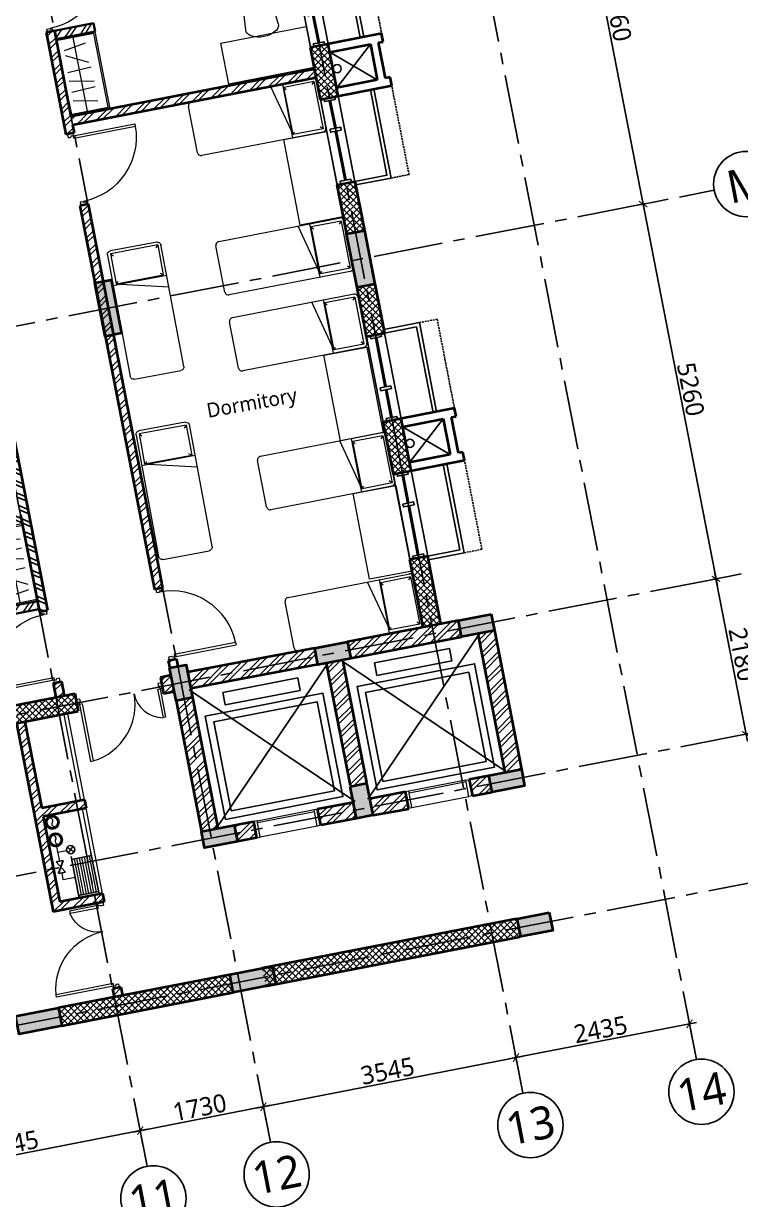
# Model space of a CAD drawing. Header units: millimetres. Extents: x -1107453 to -240403, y -265431 to 143409.
# Drawn here: x -260329 to -250450, y 95763 to 111966 of the extents above; entities that cross this region are included whole.
import ezdxf
from ezdxf.enums import TextEntityAlignment as Align

# ---------------------------------------------------------------- set-up
doc = ezdxf.new("R2010")
doc.units = ezdxf.units.MM
doc.header["$MEASUREMENT"] = 0
doc.linetypes.add('CENTER2', pattern=[28.575, 19.05, -3.175, 3.175, -3.175])
doc.linetypes.add('HIDDEN', pattern=[0.375, 0.25, -0.125])
for name, color, linetype in [('A-Anno-Dims', 7, 'Continuous'), ('A-Anno-Grid Lines', 154, 'Continuous'), ('A-Elevation', 4, 'Continuous'), ('A-Wall Patt', 8, 'Continuous'), ('A-Window', 4, 'Continuous'), ('Anno_Labels', 7, 'Continuous'), ('S-Conc Patt', 9, 'Continuous')]:
    doc.layers.add(name, color=color, linetype=linetype)
for name, color, linetype, lineweight in [('A-Detail Lines', 8, 'Continuous', 25), ('A-Door', 4, 'Continuous', 9), ('A-Wall Sec', 1, 'Continuous', 30), ('A-WIN', 5, 'Continuous', 25), ('column hatch', 12, 'Continuous', 5), ('S-Concrete', 40, 'Continuous', 30), ('S-Reflected Beam', 60, 'Continuous', 25), ('text', 7, 'Continuous', 9), ('Wall HATCH', 8, 'Continuous', 15)]:
    doc.layers.add(name, color=color, linetype=linetype, lineweight=lineweight)
doc.layers.add('frntr', color=32, linetype='Continuous', lineweight=15, true_color=0xbd5e00)
doc.layers.add('I-Furniture', color=7, linetype='Continuous', lineweight=15, true_color=0xc76300)
doc.layers.get('S-Reflected Beam').off()
doc.styles.get("Standard").update_dxf_attribs({"font": 'trebuc.ttf'})
doc.dimstyles.new('IIITD_WD_L @ 100', dxfattribs={"dimscale": 100, "dimtxt": 2.5, "dimasz": 1, "dimexe": 0.5, "dimexo": 0.25, "dimgap": 0.3, "dimtad": 1, "dimdec": 0, "dimrnd": 1, "dimzin": 0, "dimdsep": 46, "dimtxsty": 'Standard', "dimblk": 'ARCHTICK', "dimcen": 0.2, "dimdle": 1, "dimclrd": 8, "dimclre": 8, "dimadec": 0, "dimazin": 0, "dimtfac": 1, "dimtdec": 0, "dimtofl": 0, "dimtmove": 0, "dimatfit": 0, "dimfxl": 2, "dimfxlon": 1, "dimtolj": 1, "dimtzin": 0, "dimlwd": -1, "dimlwe": -1, "dimarcsym": 0})
pattern_1 = [(45, (-563.64, 4396.156), (-44.194174, 44.194174), []), (135, (-563.64, 4396.156), (-44.194174, -44.194174), [])]

# ---------------------------------------------------------------- blocks, each defined once
blk = doc.blocks.new('Lift Door')
at = {"layer": 'A-Door'}
for p, q in [((-15860, -5817), (-15860, -6617)), ((-15655, -6617), (-15655, -5817)), ((-15630, -6617), (-15630, -5817))]:
    blk.add_line(p, q, dxfattribs=at)
for points in [[(-15860, -5767), (-15860, -5817), (-15630, -5817), (-15630, -5767)], [(-15860, -6667), (-15860, -6617), (-15630, -6617), (-15630, -6667)]]:
    blk.add_lwpolyline(points, dxfattribs=at)
blk = doc.blocks.new('Lift Room')
at = {"layer": 'A-Detail Lines'}
for p, q in [((-15630, 122925), (-13680, 124875)), ((-15630, 124875), (-13680, 122925))]:
    blk.add_line(p, q, dxfattribs=at)
blk.add_lwpolyline([(-15430, 124625), (-14180, 124625), (-14180, 123175), (-15430, 123175)], close=True, dxfattribs=at)
at = {"layer": 'A-Elevation'}
for points in [[(-15530, 124725), (-14080, 124725), (-14080, 123075), (-15530, 123075)], [(-13805, 124425), (-13980, 124425), (-13980, 123375), (-13805, 123375)]]:
    blk.add_lwpolyline(points, close=True, dxfattribs=at)
blk = doc.blocks.new('W 1200')
at = {"layer": 'A-Window', "linetype": 'HIDDEN', "ltscale": 100}
for p, q in [((552588, 7900), (552588, 9150)), ((552838, 7900), (552588, 7900))]:
    blk.add_line(p, q, dxfattribs=at)
at = {"layer": 'A-Window', "color": 2, "lineweight": 40}
for p, q in [((553463, 8720), (553463, 9110)), ((553463, 7990), (553463, 8680))]:
    blk.add_line(p, q, dxfattribs=at)
at = {"layer": 'A-Window', "color": 5}
for points in [[(553338, 7900), (552838, 7900), (552838, 9150)], [(553338, 7950), (552888, 7950), (552888, 9150)]]:
    blk.add_lwpolyline(points, dxfattribs=at)
at = {"layer": 'A-Window'}
for points in [[(553338, 7950), (553338, 9150)], [(553588, 7950), (553588, 9150)], [(553388, 8680), (553388, 8720), (553538, 8720), (553538, 8680), (553388, 8680)]]:
    blk.add_lwpolyline(points, dxfattribs=at)
for points in [[(553388, 9150), (553538, 9150), (553538, 9110), (553388, 9110)], [(553388, 7990), (553538, 7990), (553538, 7950), (553388, 7950)]]:
    blk.add_lwpolyline(points, close=True, dxfattribs=at)
blk = doc.blocks.new('Door 1200')
at = {"layer": 'A-Door', "color": 5, "lineweight": 18}
for p, q in [((524084, 16182), (524084, 16132)), ((524084, 16182), (524159, 16182)), ((524084, 16132), (524124, 16132)), ((524124, 16147), (524124, 16132)), ((524159, 16147), (524124, 16147)), ((524159, 16182), (524159, 16147)), ((524159, 16147), (524557, 16147)), ((524159, 16112), (524159, 16147)), ((524159, 16112), (524557, 16112)), ((524557, 16147), (524557, 16112)), ((524084, 15032), (524124, 15032)), ((524084, 14982), (524084, 15032)), ((524084, 14982), (524159, 14982)), ((524124, 15017), (524124, 15032)), ((524159, 15017), (524124, 15017)), ((524159, 15052), (524159, 15017)), ((524159, 15052), (524958, 15052)), ((524159, 14982), (524159, 15017)), ((524159, 15017), (524958, 15017)), ((524958, 15017), (524958, 15052))]:
    blk.add_line(p, q, dxfattribs=at)
at = {"layer": 'A-Door', "lineweight": 18}
for centre, radius, start, end in [((524155, 16193), 411, 270.5695, 348.692), ((524157, 14978), 804, 5.3148, 89.8715)]:
    blk.add_arc(centre, radius, start, end, dxfattribs=at)
blk = doc.blocks.new('f h')
at = {"layer": 'A-WIN'}
for p, q in [((1010874, -78570), (1010972, -78570)), ((1010874, -78570), (1010972, -78734)), ((1010972, -78570), (1010874, -78734)), ((1011088, -78536), (1011088, -79120)), ((1011088, -78575), (1011368, -78575)), ((1011368, -78536), (1011368, -79120)), ((1010874, -78734), (1010972, -78734)), ((1011088, -79081), (1011368, -79081))]:
    blk.add_line(p, q, dxfattribs=at)
at = {"layer": 'A-WIN', "ltscale": 50}
for centre, radius in [((1010925, -78023), 93.8), ((1010925, -78023), 75), ((1010924, -78269), 93.8), ((1010924, -78269), 75)]:
    blk.add_circle(centre, radius, dxfattribs=at)
at = {"layer": 'A-WIN'}
blk.add_circle((1011100, -78441), 56.6, dxfattribs=at)
at = {"layer": 'Wall HATCH'}
for p, q in [((1010923, -78570), (1010923, -78344)), ((1011140, -78401), (1011060, -78481)), ((1011140, -78481), (1011060, -78401)), ((1010923, -78441), (1011044, -78441)), ((1011123, -78575), (1011123, -79081)), ((1011158, -78575), (1011158, -79081)), ((1011193, -78575), (1011193, -79081)), ((1011228, -78575), (1011228, -79081)), ((1011263, -78575), (1011263, -79081)), ((1011298, -78575), (1011298, -79081)), ((1011333, -78575), (1011333, -79081)), ((1010923, -78828), (1010923, -78734)), ((1011088, -78828), (1010923, -78828))]:
    blk.add_line(p, q, dxfattribs=at)
at = {"layer": 'Wall HATCH', "ltscale": 50}
for centre in [(1010899, -77997), (1010897, -78242)]:
    blk.add_arc(centre, 37.5, 314.6267, 134.6267, dxfattribs=at)
at = {"layer": 'Wall HATCH'}
for centre in [(1010952, -78050), (1010950, -78296)]:
    blk.add_arc(centre, 37.5, 134.6267, 314.6267, dxfattribs=at)
blk = doc.blocks.new('Cols Hostel')
at = {"layer": 'S-Conc Patt'}
h = blk.add_hatch(color=256, dxfattribs=at)
h.paths.add_polyline_path([(626562, 5668), (626812, 5668), (626812, 5218), (626562, 5218)])
h.paths.add_polyline_path([(626262, 5668), (626512, 5668), (626512, 5218), (626262, 5218)])
h.paths.add_polyline_path([(610501, 6261), (610751, 6261), (610751, 5811), (610501, 5811)])
h.paths.add_polyline_path([(633755, -13559), (633802, -13804), (633351, -13892), (633303, -13647)])
h.paths.add_polyline_path([(608436, -13975), (608436, -14225), (607987, -14225), (607987, -13975)])
h.paths.add_polyline_path([(639101, 2747), (639347, 2795), (639490, 2059), (639245, 2011)])
h.paths.add_polyline_path([(640105, -2416), (640351, -2368), (640494, -3105), (640248, -3152)])
h.paths.add_polyline_path([(631447, -4099), (631693, -4051), (631836, -4788), (631590, -4835)])
h.paths.add_polyline_path([(630444, 1064), (630689, 1112), (630832, 376), (630587, 328)])
h.paths.add_polyline_path([(608186, 6255), (608436, 6255), (608436, 5505), (608186, 5505)])
h.paths.add_polyline_path([(608186, 995), (608436, 995), (608436, 245), (608186, 245)])
h.paths.add_polyline_path([(608186, -4265), (608436, -4265), (608436, -5015), (608186, -5015)])
h.paths.add_polyline_path([(599366, -4265), (599616, -4265), (599616, -5015), (599366, -5015)])
h.paths.add_polyline_path([(599366, 995), (599616, 995), (599616, 245), (599366, 245)])
h.paths.add_polyline_path([(626561, 11103), (626811, 11103), (626811, 10353), (626561, 10353)])
h.paths.add_polyline_path([(626561, 17051), (626811, 17051), (626811, 16301), (626561, 16301)])
h.paths.add_polyline_path([(626561, 13871), (626811, 13871), (626811, 13121), (626561, 13121)])
h.paths.add_polyline_path([(610451, 11170), (610201, 11170), (610201, 10420), (610451, 10420)])
h.paths.add_polyline_path([(610451, 16301), (610201, 16301), (610201, 17051), (610451, 17051)])
h.paths.add_polyline_path([(610451, 13121), (610201, 13121), (610201, 13871), (610451, 13871)])
h.paths.add_polyline_path([(598411, 9225), (598661, 9225), (598661, 8475), (598411, 8475)])
h.paths.add_polyline_path([(603651, 16801), (603651, 17051), (602901, 17051), (602901, 16801)])
h.paths.add_polyline_path([(602901, 14630), (603151, 14630), (603151, 13880), (602901, 13880)])
h.paths.add_polyline_path([(596931, 9225), (597181, 9225), (597181, 8475), (596931, 8475)])
h.paths.add_polyline_path([(596931, 11170), (597181, 11170), (597181, 10420), (596931, 10420)])
h.paths.add_polyline_path([(602901, 11170), (603151, 11170), (603151, 10420), (602901, 10420)])
h.paths.add_polyline_path([(608436, 11170), (608186, 11170), (608186, 10420), (608436, 10420)])
h.paths.add_polyline_path([(604651, 11170), (604881, 11170), (604881, 10420), (604651, 10420)])
h.paths.add_polyline_path([(639550, 13200), (639796, 13248), (639939, 12512), (639694, 12464)])
h.paths.add_polyline_path([(634799, 10295), (634847, 10050), (634109, 9906), (634061, 10152)])
h.paths.add_polyline_path([(637666, -8396), (637892, -8352), (637980, -8804), (637754, -8848)])
h.paths.add_polyline_path([(636133, -13080), (636180, -13325), (635591, -13440), (635544, -13194)])
h.paths.add_polyline_path([(603151, 9225), (603151, 8995), (602401, 8995), (602401, 9225)])
h.paths.add_polyline_path([(642512, -9792), (642556, -10018), (642110, -10105), (642066, -9879)])
h.paths.add_polyline_path([(638556, -10561), (638600, -10787), (638148, -10875), (638104, -10649)])
h.paths.add_polyline_path([(642096, -7653), (642140, -7878), (641688, -7966), (641644, -7740)])
h.paths.add_polyline_path([(640153, -10027), (640379, -9983), (640465, -10425), (640239, -10468)])
h.paths.add_polyline_path([(640118, -8037), (640162, -8263), (639710, -8351), (639666, -8125)])
h.paths.add_polyline_path([(603151, -11965), (603151, -12195), (602701, -12195), (602701, -11965)])
h.paths.add_polyline_path([(603151, -10130), (602921, -10130), (602921, -9670), (603151, -9670)])
h.paths.add_polyline_path([(599111, -11965), (599111, -12195), (598661, -12195), (598661, -11965)])
h.paths.add_polyline_path([(599112, -9785), (599112, -10015), (598661, -10015), (598661, -9785)])
h.paths.add_polyline_path([(600791, -11735), (601021, -11735), (601021, -12195), (600791, -12195)])
h.paths.add_polyline_path([(601136, -9785), (601136, -10015), (600676, -10015), (600676, -9785)])
h.paths.add_polyline_path([(634937, -3421), (635163, -3377), (635306, -4113), (635080, -4157)])
h.paths.add_polyline_path([(635631, 2073), (635857, 2117), (636000, 1380), (635775, 1336)])
h.paths.add_polyline_path([(634717, 6775), (634674, 7001), (635410, 7144), (635454, 6918)])
h.paths.add_polyline_path([(631992, 11731), (632217, 11775), (632361, 11038), (632135, 10995)])
h.paths.add_polyline_path([(604651, 6255), (604881, 6255), (604881, 5505), (604651, 5505)])
h.paths.add_polyline_path([(639083, -12506), (639131, -12752), (638541, -12866), (638493, -12621)])
h.paths.add_polyline_path([(603152, -13975), (603152, -14225), (602552, -14225), (602552, -13975)])
h.paths.add_polyline_path([(638469, 11008), (638714, 11056), (638857, 10320), (638611, 10272)])
h.paths.add_polyline_path([(606268, -9785), (606268, -10035), (605668, -10035), (605668, -9785)])
h.paths.add_polyline_path([(599161, 5765), (599161, 6015), (598411, 6015), (598411, 5765)])
h.paths.add_polyline_path([(642896, -11765), (642944, -12011), (642503, -12096), (642455, -11851)])
h.paths.add_polyline_path([(606267, -13975), (606267, -14225), (605667, -14225), (605667, -13975)])
h.paths.add_polyline_path([(599113, -13975), (599113, -14225), (598662, -14225), (598662, -13975)])
h.paths.add_polyline_path([(626262, 11911), (626512, 11911), (626512, 11161), (626262, 11161)])
h.paths.add_polyline_path([(626261, 17051), (626511, 17051), (626511, 16301), (626261, 16301)])
h.paths.add_polyline_path([(610751, 16301), (610501, 16301), (610501, 17051), (610751, 17051)])
h.paths.add_polyline_path([(610501, 8731), (610751, 8731), (610751, 7981), (610501, 7981)])
h.paths.add_polyline_path([(626511, 7981), (626261, 7981), (626261, 8731), (626511, 8731)])
h.paths.add_polyline_path([(621251, 11236), (621021, 11236), (621021, 11836), (621251, 11836)])
h.paths.add_polyline_path([(610501, 11911), (610751, 11911), (610751, 11161), (610501, 11161)])
h.paths.add_polyline_path([(615991, 11236), (615761, 11236), (615761, 11836), (615991, 11836)])
h.paths.add_polyline_path([(635329, -8947), (635377, -9193), (634788, -9307), (634740, -9062)])
h.paths.add_polyline_path([(633933, 1743), (634159, 1786), (634302, 1050), (634076, 1006)])
h.paths.add_polyline_path([(604651, 995), (604881, 995), (604881, 245), (604651, 245)])
h.paths.add_polyline_path([(604651, -4265), (604881, -4265), (604881, -5015), (604651, -5015)])
h.paths.add_polyline_path([(626261, 13871), (626511, 13871), (626511, 13121), (626261, 13121)])
h.paths.add_polyline_path([(621021, 13796), (621251, 13796), (621251, 13196), (621021, 13196)])
h.paths.add_polyline_path([(615761, 13796), (615991, 13796), (615991, 13196), (615761, 13196)])
h.paths.add_polyline_path([(610751, 13121), (610501, 13121), (610501, 13871), (610751, 13871)])
h.paths.add_polyline_path([(633692, 12061), (633938, 12109), (634081, 11373), (633835, 11325)])
h.paths.add_polyline_path([(628502, 11052), (628747, 11100), (628891, 10364), (628645, 10316)])
h.paths.add_polyline_path([(596931, 14630), (597181, 14630), (597181, 13880), (596931, 13880)])
h.paths.add_polyline_path([(639922, 11291), (640167, 11338), (640310, 10602), (640064, 10555)])
h.paths.add_polyline_path([(638890, 16600), (639135, 16648), (639278, 15912), (639033, 15864)])
h.paths.add_polyline_path([(633032, 15458), (633277, 15505), (633421, 14769), (633175, 14721)])
h.paths.add_polyline_path([(632948, -9410), (632996, -9656), (632544, -9743), (632497, -9498)])
h.paths.add_polyline_path([(636635, -3091), (636861, -3047), (637004, -3783), (636778, -3827)])
h.paths.add_polyline_path([(639326, 7905), (639374, 7660), (638638, 7516), (638590, 7762)])
h.paths.add_polyline_path([(632930, 6906), (633155, 6950), (633298, 6214), (633073, 6170)])
h.paths.add_polyline_path([(629440, 6228), (629685, 6275), (629828, 5539), (629583, 5491)])
h.paths.add_polyline_path([(620836, 16801), (620836, 17051), (621436, 17051), (621436, 16801)])
h.paths.add_polyline_path([(615576, 16801), (615576, 17051), (616176, 17051), (616176, 16801)])
h.paths.add_polyline_path([(620836, 7981), (620836, 8231), (621436, 8231), (621436, 7981)])
h.paths.add_polyline_path([(615576, 7981), (615576, 8231), (616176, 8231), (616176, 7981)])
h.paths.add_polyline_path([(602401, 5785), (602401, 6015), (603151, 6015), (603151, 5785)])
h.paths.add_polyline_path([(602922, 995), (603152, 995), (603152, 245), (602922, 245)])
h.paths.add_polyline_path([(608436, -9785), (608436, -10035), (607987, -10035), (607987, -9785)])
h.paths.add_polyline_path([(602921, -4265), (603151, -4265), (603151, -5015), (602921, -5015)])
h.paths.add_polyline_path([(632225, 16801), (632225, 17051), (632975, 17051), (632975, 16801)])
at = {"layer": 'S-Concrete', "lineweight": 35}
for points in [[(640105, -2416), (640351, -2368), (640494, -3105), (640248, -3152)], [(636133, -13080), (636180, -13325), (635591, -13440), (635544, -13194), (636133, -13080)]]:
    blk.add_lwpolyline(points, close=True, dxfattribs=at)
for points in [[(636635, -3091), (636861, -3047), (637004, -3783), (636778, -3827), (636635, -3091)], [(642096, -7653), (642140, -7878), (641688, -7966), (641644, -7740), (642096, -7653)], [(640118, -8037), (640162, -8263), (639710, -8351), (639666, -8125), (640118, -8037)], [(637666, -8396), (637892, -8352), (637980, -8804), (637754, -8848), (637666, -8396)], [(642512, -9792), (642556, -10018), (642110, -10105), (642066, -9879), (642512, -9792)], [(640153, -10027), (640379, -9983), (640465, -10425), (640239, -10468), (640153, -10027)], [(638556, -10561), (638600, -10787), (638148, -10875), (638104, -10649), (638556, -10561)], [(642896, -11765), (642944, -12011), (642503, -12096), (642455, -11851), (642896, -11765)], [(639083, -12506), (639131, -12752), (638541, -12866), (638493, -12621), (639083, -12506)]]:
    blk.add_lwpolyline(points, dxfattribs=at)
blk = doc.blocks.new('Grid Head')
blk.add_circle((0, 0), 3)
at = {"layer": 'Anno_Labels'}
blk.add_attdef('GRID_NAME', text='', height=3, dxfattribs=at).set_placement((0, 0), align=Align.MIDDLE_CENTER)
blk = doc.blocks.new('_ArchTick')
at = {"color": 0, "linetype": 'ByBlock', "const_width": 0.15}
blk.add_lwpolyline([(-0.5, -0.5), (0.5, 0.5)], dxfattribs=at)
blk = doc.blocks.new('*D1101')
at = {"layer": 'A-Anno-Dims', "color": 8, "transparency": 16777216}
for p, q in [((549453, -11901), (549405, -11655)), ((545837, -12400), (549513, -11685)), ((545973, -12577), (545925, -12332))]:
    blk.add_line(p, q, dxfattribs=at)
at = {"layer": 'A-Anno-Dims', "color": 8, "transparency": 16777216, "xscale": 100, "yscale": 100, "zscale": 100}
for p, rotation in [((549415, -11704), 11.00000000000686), ((545935, -12381), 191.0000000000068)]:
    blk.add_blockref('_ArchTick', p, dxfattribs=dict(at, rotation=rotation))
at = {"layer": 'A-Anno-Dims', "color": 0, "transparency": 16777216, "insert": (547645, -11888), "char_height": 250, "attachment_point": 5, "rotation": 11}
blk.add_mtext('\\A1;3545', dxfattribs=at)
blk = doc.blocks.new('_Open90')
at = {"color": 0, "linetype": 'ByBlock', "lineweight": -2}
for p, q in [((0, 0), (-1, 0)), ((-0.5, 0.5), (0, 0)), ((0, 0), (-0.5, -0.5))]:
    blk.add_line(p, q, dxfattribs=at)
blk = doc.blocks.new('*D1102')
at = {"layer": 'A-Anno-Dims', "color": 8, "transparency": 16777216}
for p, q in [((551151, -11571), (551104, -11325)), ((549317, -11724), (551211, -11355)), ((549453, -11901), (549405, -11655))]:
    blk.add_line(p, q, dxfattribs=at)
at = {"layer": 'A-Anno-Dims', "color": 8, "transparency": 16777216, "xscale": 100, "yscale": 100, "zscale": 100}
for p, rotation in [((551113, -11374), 10.99999999058284), ((549415, -11704), 190.9999999905828)]:
    blk.add_blockref('_ArchTick', p, dxfattribs=dict(at, rotation=rotation))
at = {"layer": 'A-Anno-Dims', "color": 0, "transparency": 16777216, "insert": (550234, -11385), "char_height": 250, "attachment_point": 5, "rotation": 11}
blk.add_mtext('\\A1;1730', dxfattribs=at)
blk = doc.blocks.new('*D1103')
at = {"layer": 'A-Anno-Dims', "color": 8, "transparency": 16777216}
for p, q in [((551015, -11393), (554691, -10679)), ((554631, -10894), (554583, -10649)), ((551151, -11571), (551104, -11325))]:
    blk.add_line(p, q, dxfattribs=at)
at = {"layer": 'A-Anno-Dims', "color": 8, "transparency": 16777216, "xscale": 100, "yscale": 100, "zscale": 100}
for p, rotation in [((554593, -10698), 10.99999999058284), ((551113, -11374), 190.9999999905828)]:
    blk.add_blockref('_ArchTick', p, dxfattribs=dict(at, rotation=rotation))
at = {"layer": 'A-Anno-Dims', "color": 0, "transparency": 16777216, "insert": (552823, -10882), "char_height": 250, "attachment_point": 5, "rotation": 11}
blk.add_mtext('\\A1;3545', dxfattribs=at)
blk = doc.blocks.new('*D1104')
at = {"layer": 'A-Anno-Dims', "color": 8, "transparency": 16777216}
for p, q in [((557022, -10430), (556974, -10184)), ((554495, -10717), (557082, -10214)), ((554631, -10894), (554583, -10649))]:
    blk.add_line(p, q, dxfattribs=at)
at = {"layer": 'A-Anno-Dims', "color": 8, "transparency": 16777216, "xscale": 100, "yscale": 100, "zscale": 100}
for p, rotation in [((556983, -10233), 10.99999999058284), ((554593, -10698), 190.9999999905828)]:
    blk.add_blockref('_ArchTick', p, dxfattribs=dict(at, rotation=rotation))
at = {"layer": 'A-Anno-Dims', "color": 0, "transparency": 16777216, "insert": (555758, -10311), "char_height": 250, "attachment_point": 5, "rotation": 11}
blk.add_mtext('\\A1;2435', dxfattribs=at)
blk = doc.blocks.new('*D1124')
at = {"layer": 'A-Anno-Dims', "color": 8, "transparency": 16777216}
for p, q in [((557328, -4003), (557783, -6339)), ((557544, -4063), (557298, -4111)), ((557960, -6203), (557714, -6251))]:
    blk.add_line(p, q, dxfattribs=at)
at = {"layer": 'A-Anno-Dims', "color": 8, "transparency": 16777216, "xscale": 100, "yscale": 100, "zscale": 100}
for p, rotation in [((557348, -4101), 101.0000000010404), ((557764, -6241), 281.0000000010404)]:
    blk.add_blockref('_ArchTick', p, dxfattribs=dict(at, rotation=rotation))
at = {"layer": 'A-Anno-Dims', "color": 0, "transparency": 16777216, "insert": (557710, -5141), "char_height": 250, "attachment_point": 5, "rotation": 281}
blk.add_mtext('\\A1;2180', dxfattribs=at)
blk = doc.blocks.new('*D1127')
at = {"layer": 'A-Anno-Dims', "color": 8, "transparency": 16777216}
for p, q in [((555321, 6324), (556363, 964)), ((555537, 6264), (555291, 6216)), ((556540, 1100), (556295, 1053))]:
    blk.add_line(p, q, dxfattribs=at)
at = {"layer": 'A-Anno-Dims', "color": 8, "transparency": 16777216, "xscale": 100, "yscale": 100, "zscale": 100}
for p, rotation in [((555340, 6226), 101.0000000010405), ((556344, 1062), 281.0000000010405)]:
    blk.add_blockref('_ArchTick', p, dxfattribs=dict(at, rotation=rotation))
at = {"layer": 'A-Anno-Dims', "color": 0, "transparency": 16777216, "insert": (555997, 3674), "char_height": 250, "attachment_point": 5, "rotation": 281}
blk.add_mtext('\\A1;5260', dxfattribs=at)
blk = doc.blocks.new('*D1128')
at = {"layer": 'A-Anno-Dims', "color": 8, "transparency": 16777216}
for p, q in [((556325, 1160), (557367, -4199)), ((556540, 1100), (556295, 1053)), ((557544, -4063), (557298, -4111))]:
    blk.add_line(p, q, dxfattribs=at)
at = {"layer": 'A-Anno-Dims', "color": 8, "transparency": 16777216, "xscale": 100, "yscale": 100, "zscale": 100}
for p, rotation in [((556344, 1062), 101.0000000010405), ((557348, -4101), 281.0000000010405)]:
    blk.add_blockref('_ArchTick', p, dxfattribs=dict(at, rotation=rotation))
at = {"layer": 'A-Anno-Dims', "color": 0, "transparency": 16777216, "insert": (557000, -1489), "char_height": 250, "attachment_point": 5, "rotation": 281}
blk.add_mtext('\\A1;5260', dxfattribs=at)
blk = doc.blocks.new('A$C0E3E786B')
at = {"layer": 'I-Furniture', "ltscale": 0.1}
for p, q in [((-1955, 216), (-1955, 866)), ((-1915, 872), (-1881, 837)), ((-1915, 872), (-1495, 872)), ((-1915, 211), (-1915, 872)), ((-1905, 916), (-205, 916)), ((-1495, 872), (-1521, 837)), ((-1495, 872), (-1495, 211)), ((-1481, 916), (-1481, 816)), ((-1481, 166), (-1481, 816)), ((-1481, 816), (-1320, 166)), ((-155, 866), (-155, 216)), ((-1915, 211), (-1881, 246)), ((-1915, 211), (-1495, 211)), ((-1915, 166), (-1915, 167)), ((-205, 166), (-1915, 166)), ((-1495, 211), (-1521, 246))]:
    blk.add_line(p, q, dxfattribs=at)
for centre, start, end in [((-1905, 866), 90, 180), ((-205, 866), 0, 90), ((-1905, 216), 180, 270), ((-205, 216), 270, 0)]:
    blk.add_arc(centre, 50, start, end, dxfattribs=at)
blk = doc.blocks.new('ABL_Door_S - 1000 x 2100-11-3 Second Floor Lvl')
at = {"layer": 'A-Door', "color": 5}
for p, q in [((-500, 38), (-450, 38)), ((-500, -38), (-500, 38)), ((-450, 38), (-450, -3)), ((450, 38), (450, -3)), ((500, 38), (450, 38)), ((500, -38), (500, 38)), ((-500, -38), (-465, -38)), ((-465, -3), (-450, -3)), ((-465, -38), (-465, -3)), ((-430, -38), (-465, -38)), ((465, -3), (450, -3)), ((465, -38), (465, -3)), ((500, -38), (465, -38))]:
    blk.add_line(p, q, dxfattribs=at)
at = {"layer": 'A-Door', "color": 5, "lineweight": 18}
for p, q in [((-465, -38), (-465, -903)), ((-430, -38), (-430, -903)), ((-430, -903), (-465, -903))]:
    blk.add_line(p, q, dxfattribs=at)
at = {"layer": 'A-Door'}
blk.add_arc((-450, -2), 900, 271.2981, 359.9894, dxfattribs=at)
blk = doc.blocks.new('A$C4AD23F1D')
at = {"layer": 'I-Furniture', "true_color": 0xff4dff}
blk.add_hatch(color=211, dxfattribs=at).paths.add_polyline_path([(0, 25), (0, 0), (1200, 0), (1200, 25)])
at = {"layer": 'frntr', "color": 203, "true_color": 0xb63cc3}
blk.add_lwpolyline([(0, 0), (1200, 0), (1200, 25), (0, 25)], close=True, dxfattribs=at)
blk = doc.blocks.new('A$C30AF02BA')
at = {"layer": 'I-Furniture', "color": 9, "ltscale": 0.1, "true_color": 0xbababa}
for p, q in [((-224, 28), (-224, 1063)), ((-73, 913), (-374, 958)), ((-369, 684), (-70, 837)), ((-390, 615), (-60, 601)), ((-55, 482), (-393, 423)), ((-390, 340), (-60, 326)), ((-55, 207), (-393, 147))]:
    blk.add_line(p, q, dxfattribs=at)
at = {"layer": 'I-Furniture', "ltscale": 0.1}
blk.add_lwpolyline([(-537, 3), (-537, 1088), (13, 1088), (13, 3)], close=True, dxfattribs=at)
blk.add_lwpolyline([(13, 28), (-512, 28), (-512, 1063), (13, 1063)], dxfattribs=at)
blk = doc.blocks.new('chair1')
at = {"layer": 'I-Furniture'}
for p, q in [((-320, 228), (-84, 207)), ((16, 201), (42, 219)), ((1, 115), (1, -115)), ((-320, -228), (-84, -207)), ((16, -201), (42, -219))]:
    blk.add_line(p, q, dxfattribs=at)
for centre, radius, start, end in [((-108, 0), 351, 148.407, 211.593), ((-328, 135), 92.9, 85.0303, 148.407), ((-92, 115), 92.9, 0, 85.0303), ((-278, 0), 356, 325.6197, 34.3803), ((-278, 0), 387, 325.6197, 34.3803), ((-92, -115), 92.9, 274.9697, 0), ((-328, -135), 92.9, 211.593, 274.9697)]:
    blk.add_arc(centre, radius, start, end, dxfattribs=at)
blk = doc.blocks.new('RRRR')
at = {"layer": 'Wall HATCH'}
h = blk.add_hatch(dxfattribs=at)
h.set_pattern_fill('ANSI32', color=256, scale=400, angle=360, style=0)
h.paths.add_polyline_path([(-87944, 22553), (-88494, 22553), (-88494, 22668), (-87944, 22668)])
at = {"layer": 'A-Wall Sec'}
for p, q in [((-87944, 22668), (-88494, 22668)), ((-88494, 22553), (-88494, 22668)), ((-87944, 22553), (-88494, 22553))]:
    blk.add_line(p, q, dxfattribs=at)
at = {"layer": 'I-Furniture', "ltscale": 0.1}
blk.add_lwpolyline([(-91364, 23756), (-90164, 23756), (-90164, 23156), (-91364, 23156)], close=True, dxfattribs=at)
at = {"layer": 'I-Furniture', "xscale": -1, "rotation": 180}
blk.add_blockref('A$C30AF02BA', (-87958, 23756), dxfattribs=at)
at = {"layer": 'I-Furniture', "ltscale": 0.1, "xscale": -1, "rotation": 90}
blk.add_blockref('chair1', (-90764, 22723), dxfattribs=at)
at = {"layer": 'I-Furniture'}
blk.add_blockref('A$C0E3E786B', (-89404, 21140), dxfattribs=at)
blk = doc.blocks.new('Grid Girls Hostel')
at = {"layer": 'A-Anno-Grid Lines', "linetype": 'CENTER2', "ltscale": 50}
for p, q in [((557078.8, -10724.1), (550388.2, 23696.3)), ((551208.5, -11865.1), (544521.1, 22538.2)), ((549510.2, -12195.2), (542822.9, 22208.1)), ((554688.3, -11188.7), (550425.3, 10742.6)), ((542821.1, -1566.3), (557324.7, 1252.9)), ((543824.8, -6729.7), (558328.3, -3910.5)), ((544241.4, -8869.5), (558745, -6050.3)), ((544626.8, -10852.3), (559130.4, -8033.1))]:
    blk.add_line(p, q, dxfattribs=at)
at = {"layer": 'A-Anno-Dims'}
ref = blk.add_blockref('Grid Head', (557766.4, 1338.7), dxfattribs=dict(at, xscale=150, yscale=150, zscale=150, rotation=11.00000000000715))
ref.add_attrib('GRID_NAME', 'M', dxfattribs={"layer": '0', "height": 450, "rotation": 11}).set_placement((557766.4, 1338.7), align=Align.MIDDLE_CENTER)
ref = blk.add_blockref('Grid Head', (557148.1, -11169), dxfattribs=dict(at, xscale=150, yscale=150, zscale=150, rotation=11.00000000000739))
ref.add_attrib('GRID_NAME', '14', dxfattribs={"layer": '0', "height": 450, "rotation": 11}).set_placement((557148.1, -11169), align=Align.MIDDLE_CENTER)
ref = blk.add_blockref('Grid Head', (554790.7, -11627.2), dxfattribs=dict(at, xscale=150, yscale=150, zscale=150, rotation=11.00000000000739))
ref.add_attrib('GRID_NAME', '13', dxfattribs={"layer": '0', "height": 450, "rotation": 11}).set_placement((554790.7, -11627.2), align=Align.MIDDLE_CENTER)
ref = blk.add_blockref('Grid Head', (551295, -12306.7), dxfattribs=dict(at, xscale=149.9999999999999, yscale=149.9999999999999, zscale=149.9999999999999, rotation=11.00000000000739))
ref.add_attrib('GRID_NAME', '12', dxfattribs={"layer": '0', "height": 450, "rotation": 11}).set_placement((551295, -12306.7), align=Align.MIDDLE_CENTER)
ref = blk.add_blockref('Grid Head', (549596.1, -12637), dxfattribs=dict(at, xscale=150, yscale=150, zscale=150, rotation=11.00000000000739))
ref.add_attrib('GRID_NAME', '11', dxfattribs={"layer": '0', "height": 450, "rotation": 11}).set_placement((549596.1, -12637), align=Align.MIDDLE_CENTER)
for base, p1, p2, angle, picture, middle in [((556343.9, 1062.2), (556321, 6416.2), (557324.7, 1252.9), 101, '*D1127', (555996.8, 3674)), ((557347.6, -4101.1), (557324.7, 1252.9), (558328.3, -3910.5), 101, '*D1128', (557000.5, -1489.4)), ((557763.5, -6241.1), (558328.3, -3910.5), (558744.3, -6050.5), 101, '*D1124', (557709.9, -5141.1)), ((556983.4, -10233.2), (554688.3, -11188.7), (557078.8, -10724.1), 191, '*D1104', (555758.2, -10311.3)), ((554592.9, -10697.9), (551208.5, -11865.1), (554688.3, -11188.7), 191, '*D1103', (552823, -10881.8)), ((551113.1, -11374.3), (549510.2, -12195.2), (551208.5, -11865.1), 191, '*D1102', (550234, -11385.1))]:
    dim = blk.add_linear_dim(base=base, p1=p1, p2=p2, angle=angle, dimstyle='IIITD_WD_L @ 100', override={"dimtmove": 1, "dimldrblk": 'Open90', "dimarcsym": 1}, dxfattribs=at)
    dim.commit()
    dim.dimension.update_dxf_attribs({"geometry": picture, "text_midpoint": middle})
dim = blk.add_aligned_dim(p1=(546030.4, -12871.7), p2=(549510.2, -12195.2), distance=500, dimstyle='IIITD_WD_L @ 100', override={"dimldrblk": 'Open90', "dimarcsym": 1}, dxfattribs=at)
dim.commit()
dim.dimension.update_dxf_attribs({"geometry": '*D1101', "text_midpoint": (547644.9, -11888.3)})

msp = doc.modelspace()

# ---------------------------------------------------------------- hatches: boundary and pattern name
at = {"layer": 'A-Wall Patt'}
h = msp.add_hatch(dxfattribs=at)
h.set_pattern_fill('ANSI32', color=256, scale=400, angle=360, style=0)
h.paths.add_polyline_path([(-260017.2, 111842.5), (-259904.3, 111864.5), (-259674.8, 110683.7), (-256318, 111336), (-256295.9, 111224.3), (-259653.1, 110571.8), (-259631.1, 110459), (-259744, 110437)])
h = msp.add_hatch(dxfattribs=at)
h.set_pattern_fill('ANSI37', color=256, scale=500, style=0)
h.set_pattern_definition(pattern_1)
h.paths.add_polyline_path([(-255127.3, 106522.5), (-255372.7, 106474.8), (-255233.4, 105758.2), (-254988, 105805.9), (-255057.6, 106164.2, -0.0585077), (-255060.1, 106177)])
h.paths.add_polyline_path([(-255487.9, 108377.6), (-255733.3, 108329.9), (-255601.7, 107652.7), (-255552.6, 107662.3), (-255552.6, 107662.3), (-255405.3, 107690.9), (-255405.3, 107690.9), (-255356.3, 107700.4), (-255356.3, 107700.4)])
h.paths.add_polyline_path([(-255762.7, 109791.3), (-256008.1, 109743.6), (-255876.4, 109066.1), (-255631, 109113.8)])
edge = h.paths.add_edge_path()
edge.add_line((-256237.1, 110921.5), (-255991.6, 110969.2))
edge.add_line((-255991.6, 110969.2), (-256061.3, 111327.5))
edge.add_arc((-256007.9, 111344.6), 56, 184.30315, 197.69685, ccw=False)
edge.add_line((-256063.8, 111340.4), (-256130.9, 111685.8))
edge.add_line((-256130.9, 111685.8), (-256376.3, 111638.1))
edge.add_line((-256376.3, 111638.1), (-256237.1, 110921.5))
h = msp.add_hatch(dxfattribs=at)
h.set_pattern_fill('ANSI32', color=256, scale=400, angle=360, style=0)
h.paths.add_polyline_path([(-259440.3, 109477.1), (-259553.2, 109455.2), (-259012.5, 106673.8), (-258525.6, 104168.8), (-258506.7, 104172.5), (-258506.8, 104173.4), (-258433.2, 104187.7), (-258433, 104186.8), (-258412.7, 104190.7), (-258649.2, 105407.5), (-258899.6, 106695.7)])
h = msp.add_hatch(dxfattribs=at)
h.set_pattern_fill('ANSI32', color=256, scale=400, angle=360, style=0)
h.set_pattern_definition([(157, (201861.48, 427953.13), (58.60967, 138.075728), []), (157, (201795.92, 427926.64), (58.60967, 138.075728), [])])
h.paths.add_polyline_path([(-264568.2, 104570), (-264472.8, 104079.2), (-263913.3, 104188), (-264008.7, 104678.8)])
h.paths.add_polyline_path([(-264030.6, 104791.7), (-263891.3, 104075.1), (-263891.3, 104075.1), (-263891.3, 104075.1), (-264627.5, 103932), (-264649.5, 104044.9), (-264585.7, 104057.3), (-264681.1, 104548.1), (-264744.9, 104535.7), (-264766.8, 104648.6)])
h.paths.add_polyline_path([(-259998.1, 103882.6), (-260110.9, 103860.6), (-260347.4, 105077.2), (-263704.6, 104424.7), (-263726.5, 104537.5), (-260369.4, 105190.1), (-260597.9, 106365.6), (-260485, 106387.6)])
h = msp.add_hatch(dxfattribs=at)
h.set_pattern_fill('ANSI37', color=256, scale=500, style=0)
h.set_pattern_definition(pattern_1)
h.paths.add_polyline_path([(-254759, 104627.9), (-254808.1, 104618.4), (-254808.1, 104618.4), (-254955.3, 104589.8), (-254955.3, 104589.8), (-255004.4, 104580.2), (-254823.3, 103648.5), (-254577.8, 103695.7)])
h = msp.add_hatch(dxfattribs=at)
h.set_pattern_fill('ANSI32', color=256, scale=400, angle=360, style=0)
h.set_pattern_definition([(45, (-563.64, 4396.16), (-106.06602, 106.06602), []), (45, (-492.93, 4396.16), (-106.06602, 106.06602), [])])
h.paths.add_polyline_path([(-258988.1, 98686.9), (-259044.6, 98676), (-259081.2, 98667.8), (-259081.4, 98668.8), (-259101, 98665), (-259079.1, 98552.1), (-258966.2, 98574.1)])
h.paths.add_polyline_path([(-259468, 101155.7), (-259490, 101268.6), (-260078.9, 101154.1), (-260310.7, 102346.7), (-260423.6, 102324.8), (-259919, 99728.5), (-259289.5, 99850.8), (-259268.8, 99855.4), (-259268.6, 99854.9), (-259217.1, 99864.9), (-259239, 99977.8), (-259828, 99863.3), (-260057, 101041.3)])
h.paths.add_polyline_path([(-258295.6, 102985.3), (-258442.8, 102956.7), (-258398.9, 102731), (-258251.7, 102759.6)])
h.paths.add_polyline_path([(-256315.9, 103361), (-258069.6, 103028.2), (-258025.7, 102802.4), (-256272, 103135.2)])
h.paths.add_polyline_path([(-258221.9, 103209.1), (-258334.8, 103187.2), (-258315.1, 103085.9), (-258202.2, 103107.9)])
h.paths.add_polyline_path([(-258001.6, 102678.3), (-258227.4, 102634.4), (-257877.2, 100833.2), (-257676.3, 100872.3), (-257656.3, 100901.9)])
h.paths.add_polyline_path([(-257160.7, 100972.5), (-257425.7, 100921), (-257381.8, 100695.2), (-257116.8, 100746.7)])
h.paths.add_polyline_path([(-255786.4, 101239.6), (-256277.2, 101144.2), (-256233.3, 100918.5), (-255742.5, 101013.8)])
h.paths.add_polyline_path([(-255065.2, 101379.8), (-255560.6, 101283.5), (-255516.8, 101057.7), (-255019.9, 101147.2)])
h.paths.add_polyline_path([(-253920.6, 101602.3), (-254186.3, 101550.7), (-254142.4, 101324.9), (-253876.7, 101376.4)])
h.paths.add_polyline_path([(-253841.6, 103603.1), (-254044.1, 103563.8), (-254062.9, 103535.9), (-253700.3, 101670.9), (-253670.5, 101650.8), (-253469, 101690)])
h.paths.add_polyline_path([(-255928, 103173.4), (-255960.9, 103195.6), (-256131.5, 103162.5), (-256153.7, 103129.5), (-255830.3, 101465.4), (-255604.5, 101509.3)])
h.paths.add_polyline_path([(-254577.8, 103695.7), (-254823.3, 103648.5), (-254823.1, 103647.5), (-255864.2, 103448.2), (-255820.4, 103222.9), (-254293.2, 103515.3), (-254293.2, 103515.3), (-254337, 103740.6), (-254577.6, 103694.5)])
h = msp.add_hatch(dxfattribs=at)
h.set_pattern_fill('ANSI32', color=256, scale=400, angle=360, style=0)
h.paths.add_polyline_path([(-259882.4, 102684.6), (-259920.1, 102879), (-259807.2, 102901), (-259769.5, 102706.6)])
h = msp.add_hatch(dxfattribs=at)
h.set_pattern_fill('ANSI37', color=256, scale=500, style=0)
h.set_pattern_definition(pattern_1)
h.paths.add_polyline_path([(-259574.5, 102489.8), (-259622.2, 102735.2), (-260652.3, 102535), (-260604.5, 102289.6)])
h = msp.add_hatch(dxfattribs=at)
h.set_pattern_fill('ANSI37', color=256, scale=500, style=0)
h.set_pattern_definition(pattern_1)
h.paths.add_polyline_path([(-253489.4, 99383.8), (-253537.1, 99629.3), (-257041.5, 98948.1), (-256993.8, 98702.7)])
h = msp.add_hatch(dxfattribs=at)
h.set_pattern_fill('ANSI37', color=256, scale=500, style=0)
h.set_pattern_definition(pattern_1)
h.paths.add_polyline_path([(-257493.1, 98860.4), (-259849, 98402.5), (-259801.3, 98157.1), (-257445.4, 98615)])

# ---------------------------------------------------------------- linework, layer by layer
at = {"layer": 'A-Detail Lines', "ltscale": 15}
for p, q in [((-255549.5, 111681.7), (-256013.6, 111082.1)), ((-256109, 111572.9), (-255454.1, 111190.9)), ((-254545.8, 106518.3), (-255009.9, 105918.8)), ((-255105.3, 106409.6), (-254450.4, 106027.5))]:
    msp.add_line(p, q, dxfattribs=at)
at = {"layer": 'A-Detail Lines'}
for centre in [(-256007.9, 111344.6), (-255004.3, 106181.2)]:
    msp.add_circle(centre, 56, dxfattribs=at)
at = {"layer": 'A-Door'}
for p, q in [((-259539, 101259.1), (-259769.3, 102443.9)), ((-259490, 101268.6), (-259720.3, 102453.4)), ((-259288.1, 99968.2), (-259517.1, 101146.2)), ((-259239, 99977.8), (-259468, 101155.7))]:
    msp.add_line(p, q, dxfattribs=at)
at = {"layer": 'A-Wall Sec', "lineweight": 35}
for p, q in [((-259904.4, 111864.5), (-260017.2, 111842.5)), ((-260017.2, 111842.5), (-260008.6, 111798.1)), ((-260013.4, 111822.6), (-259744, 110437)), ((-259904.3, 111864.5), (-259675, 110684.6)), ((-255394.7, 111828.9), (-256376.3, 111638.1)), ((-255372.8, 111716), (-255394.7, 111828.9)), ((-255991.6, 110969.2), (-256130.9, 111685.8)), ((-256109, 111572.9), (-255549.5, 111681.7)), ((-255549.5, 111681.7), (-255454.1, 111190.9)), ((-255436.6, 111703.6), (-255372.8, 111716)), ((-255341.2, 111212.8), (-255436.6, 111703.6)), ((-256237.1, 110921.5), (-256376.3, 111638.1)), ((-256317.9, 111337.2), (-259675, 110684.6)), ((-259653.1, 110571.8), (-256295.9, 111224.3)), ((-255454.1, 111190.9), (-256013.6, 111082.1)), ((-255277.4, 111225.2), (-255341.2, 111212.8)), ((-255255.4, 111112.3), (-255277.4, 111225.2)), ((-256237.1, 110921.5), (-255255.4, 111112.3)), ((-259727.8, 110956.2), (-259721.1, 110921.8)), ((-259714.4, 110887.5), (-259675, 110684.6)), ((-259714.4, 110887.5), (-259674.8, 110683.7)), ((-259653.1, 110571.8), (-259631.1, 110459)), ((-259631.1, 110459), (-259744, 110437)), ((-256008.1, 109743.6), (-255762.7, 109791.3)), ((-255876.4, 109066.1), (-256008.1, 109743.6)), ((-255762.7, 109791.3), (-255631, 109113.8)), ((-259440.3, 109477.1), (-259553.2, 109455.2)), ((-259553.2, 109455.2), (-259012.5, 106673.8)), ((-259440.3, 109477.1), (-258899.6, 106695.7)), ((-255601.7, 107652.7), (-255733.3, 108329.9)), ((-255487.9, 108377.6), (-255356.3, 107700.4)), ((-255601.7, 107652.7), (-255356.3, 107700.4)), ((-259012.5, 106673.8), (-258525.6, 104168.8)), ((-258899.6, 106695.7), (-258649.2, 105407.5)), ((-254388.8, 106666), (-255372.7, 106474.8)), ((-254366.8, 106553.1), (-254388.8, 106666)), ((-255233.4, 105758.2), (-255372.7, 106474.8)), ((-254988, 105805.9), (-255127.3, 106522.5)), ((-255105.3, 106409.6), (-254545.8, 106518.3)), ((-254545.8, 106518.3), (-254450.4, 106027.5)), ((-254432.9, 106540.3), (-254366.8, 106553.1)), ((-254337.5, 106049.5), (-254432.9, 106540.3)), ((-260485, 106387.6), (-259998.1, 103882.6)), ((-254450.4, 106027.5), (-255009.9, 105918.8)), ((-254273.7, 106061.9), (-254337.5, 106049.5)), ((-254251.8, 105949), (-254273.7, 106061.9)), ((-255233.4, 105758.2), (-254251.8, 105949)), ((-258649.2, 105407.5), (-258412.7, 104190.7)), ((-260369.4, 105190.2), (-260110.9, 103860.6)), ((-254759, 104627.9), (-255004.4, 104580.2)), ((-254823.1, 103647.5), (-255004.4, 104580.2)), ((-254577.6, 103694.5), (-254759, 104627.9)), ((-258412.7, 104190.7), (-258525.6, 104168.8)), ((-260110.9, 103860.6), (-259998.1, 103882.6)), ((-254337.2, 103742), (-255864.2, 103448.2)), ((-254067.6, 103560.1), (-253695.5, 101645.9)), ((-253841.8, 103604), (-253469, 101690)), ((-255820.4, 103222.9), (-254293.2, 103515.3)), ((-256315.9, 103361), (-258069.6, 103028.2)), ((-258221.9, 103209.1), (-258334.8, 103187.2)), ((-258334.8, 103187.2), (-258315.1, 103085.9)), ((-258221.9, 103209.1), (-258202.2, 103107.9)), ((-256272, 103135.2), (-258025.7, 102802.4)), ((-256158.4, 103153.7), (-255830.3, 101465.5)), ((-255932.7, 103197.6), (-255604.5, 101509.3)), ((-259920.1, 102879), (-259807.2, 102901)), ((-259807.2, 102901), (-259769.5, 102706.6)), ((-258295.6, 102985.3), (-258442.8, 102956.7)), ((-258442.8, 102956.7), (-258398.9, 102731)), ((-260652.3, 102535), (-259622.2, 102735.2)), ((-259920.1, 102879), (-259882.4, 102684.6)), ((-259622.2, 102735.2), (-259574.5, 102489.8)), ((-258251.7, 102759.6), (-258398.9, 102731)), ((-258227.4, 102634.4), (-257877.2, 100833.2)), ((-258001.6, 102678.3), (-257651.5, 100877.1)), ((-260604.5, 102289.6), (-259574.5, 102489.8)), ((-260423.6, 102324.8), (-259919, 99728.5)), ((-260310.7, 102346.7), (-260078.9, 101154.1)), ((-253920.6, 101602.3), (-254186.3, 101550.7)), ((-254186.3, 101550.7), (-254142.4, 101324.9)), ((-255065.2, 101379.8), (-255560.6, 101283.5)), ((-255019.9, 101147.2), (-255065.2, 101379.8)), ((-254142.4, 101324.9), (-253876.7, 101376.4)), ((-259489.9, 101268.6), (-260078.9, 101154.1)), ((-259467.9, 101155.7), (-260057, 101041.3)), ((-259490, 101268.6), (-259468, 101155.7)), ((-256277.2, 101144.2), (-255786.4, 101239.6)), ((-256233.3, 100918.5), (-256277.2, 101144.2)), ((-255516.8, 101057.7), (-255019.9, 101147.2)), ((-260057, 101041.3), (-259828, 99863.3)), ((-257425.7, 100921), (-257160.7, 100972.5)), ((-257160.7, 100972.5), (-257116.8, 100746.7)), ((-255742.5, 101013.8), (-256233.3, 100918.5)), ((-257116.8, 100746.7), (-257381.8, 100695.2)), ((-259239, 99977.8), (-259828, 99863.3)), ((-259239, 99977.8), (-259217.1, 99864.9)), ((-259217, 99864.9), (-259919, 99728.5)), ((-259806.1, 99750.4), (-259806.1, 99750.4)), ((-253537.1, 99629.3), (-257041.5, 98948.1)), ((-256993.8, 98702.7), (-253489.4, 99383.8)), ((-253038.7, 99471.4), (-253038.5, 99471.5)), ((-257493.1, 98860.4), (-259849, 98402.5)), ((-258988.1, 98686.9), (-259101, 98665)), ((-258988.1, 98686.9), (-258966.2, 98574.1)), ((-259801.3, 98157.1), (-257445.4, 98615)), ((-259101, 98665), (-259079.1, 98552.1))]:
    msp.add_line(p, q, dxfattribs=at)
at = {"layer": 'I-Furniture', "ltscale": 0.1}
for points in [[(-256152.7, 110479.7), (-255927.3, 109301), (-256516.6, 109188.3), (-256742, 110367)], [(-255599.6, 107508.9), (-255374.1, 106330.2), (-255963.5, 106217.5), (-256188.9, 107396.1)], [(-255199.2, 105601.3), (-254973.8, 104422.6), (-255563.1, 104309.9), (-255788.5, 105488.5)]]:
    msp.add_lwpolyline(points, close=True, dxfattribs=at)

# ---------------------------------------------------------------- block references
for p, rotation in [((-350536.2, 117224.2), 190.9991535345653), ((-169487.2, 98536.4), 10.9991535345654)]:
    msp.add_blockref('RRRR', p, dxfattribs=dict(rotation=rotation))
at = {"layer": 'A-Detail Lines', "xscale": -1, "rotation": 281.0000000010404}
msp.add_blockref('Lift Room', (-379234.4, 93166.6), dxfattribs=at)
at = {"layer": 'A-Detail Lines', "rotation": 101.0000000010404}
msp.add_blockref('Lift Room', (-138077.4, 140042.7), dxfattribs=at)
at = {"layer": 'A-Door', "xscale": -1}
for name, p, rotation in [('ABL_Door_S - 1000 x 2100-11-3 Second Floor Lvl', (-260055.1, 112338.9), 101.0000000010206), ('ABL_Door_S - 1000 x 2100-11-3 Second Floor Lvl', (-259592.1, 109957), 101.0000000010405), ('ABL_Door_S - 1000 x 2100-11-3 Second Floor Lvl', (-259958.4, 103380.9), 280.9999999976077), ('ABL_Door_S - 1000 x 2100-11-3 Second Floor Lvl', (-259958.4, 103380.9), 280.9999999976226), ('Lift Door', (-253598.3, 117587.5), 281.0000000010404)]:
    msp.add_blockref(name, p, dxfattribs=dict(at, rotation=rotation))
at = {"layer": 'A-Door'}
for name, p, rotation in [('ABL_Door_S - 1000 x 2100-11-3 Second Floor Lvl', (-258374.6, 103689.8), 101.0000000010405), ('Lift Door', (-263713.4, 115621.3), 101.0000000010404)]:
    msp.add_blockref(name, p, dxfattribs=dict(at, rotation=rotation))
at = {"layer": 'column hatch'}
for name, p, rotation in [('W 1200', (285294.6, 226249.9), 191.000000001021), ('W 1200', (286298.2, 221086.5), 191.000000001021), ('Door 1200', (-374312.9, 614247.7), 281.0000000010405)]:
    msp.add_blockref(name, p, dxfattribs=dict(at, rotation=rotation))
at = {"layer": 'column hatch', "xscale": -1}
for name, p, rotation in [('W 1200', (288925.8, 207568.9), 11.00000000102098), ('W 1200', (289929.4, 202405.5), 11.00000000102098), ('Door 1200', (258307.4, 183966.1), 10.99891703423713)]:
    msp.add_blockref(name, p, dxfattribs=dict(at, rotation=rotation))
at = {"layer": 'I-Furniture', "color": 32, "true_color": 0xd67c2e, "rotation": 190.9991535345653}
msp.add_blockref('A$C4AD23F1D', (-256322.8, 111360.6), dxfattribs=at)
at = {"layer": 'I-Furniture', "rotation": 190.9991535335934}
for p in [(-258248.3, 111007.4), (-257872.2, 109086.6), (-257684.5, 108038.7), (-257297.7, 106127.2), (-256915.7, 104182.2)]:
    msp.add_blockref('A$C0E3E786B', p, dxfattribs=at)
at = {"layer": 'I-Furniture', "xscale": -1, "rotation": 100.560380061563}
for p in [(-257921.2, 107070.8), (-257529.4, 104589)]:
    msp.add_blockref('A$C0E3E786B', p, dxfattribs=at)
at = {"layer": 'S-Concrete'}
msp.add_blockref('Grid Girls Hostel', (-808136.1, 108415.8), dxfattribs=at)
at = {"layer": 'S-Reflected Beam'}
msp.add_blockref('Cols Hostel', (-895981.5, 111482.3), dxfattribs=at)
at = {"layer": 'Wall HATCH', "rotation": 10.9974909360249}
msp.add_blockref('f h', (-1267176.2, -15299.8), dxfattribs=at)

# ---------------------------------------------------------------- texts
at = {"layer": 'text', "lineweight": 35, "insert": (-257178.2, 106708), "char_height": 200, "width": 1506.419, "attachment_point": 5, "rotation": 10.10397}
msp.add_mtext('Dormitory', dxfattribs=at)

doc.saveas('drawing.dxf')
